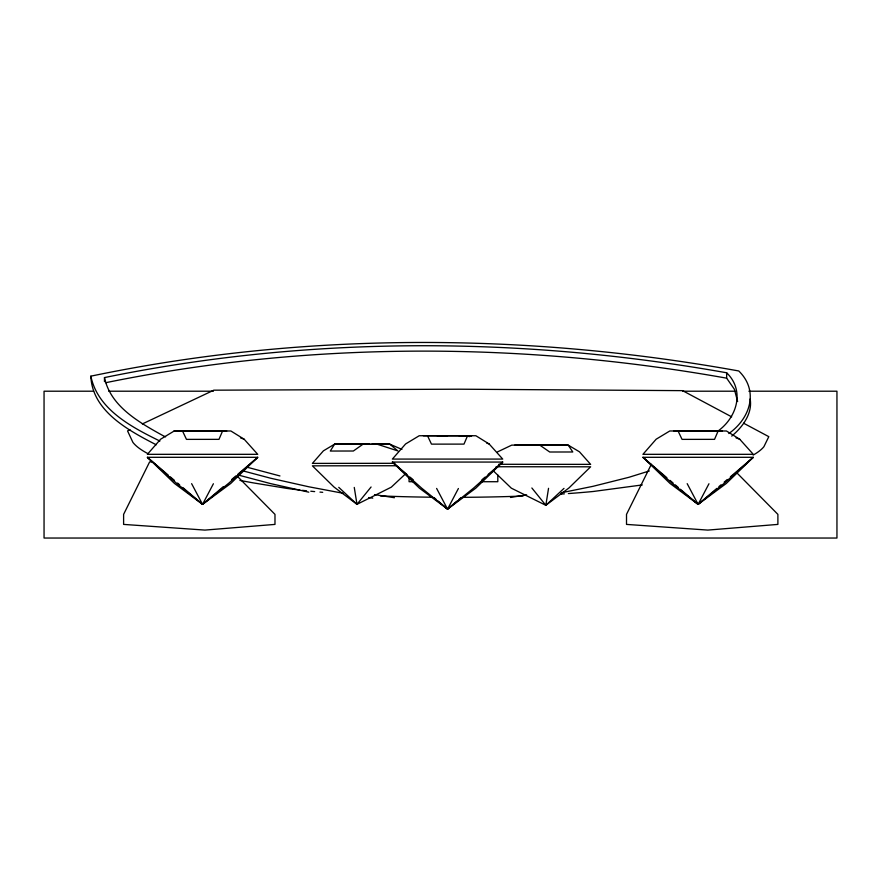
<?xml version="1.0" encoding="UTF-8"?>
<svg xmlns="http://www.w3.org/2000/svg" width="881" height="881" viewBox="0 0 881 881"><rect width="100%" height="100%" fill="white"/><g stroke="black" fill="none" stroke-linecap="round" stroke-linejoin="round"><path stroke-width="1.32" d="M728.818 433.54C750.083 418.596 759.279 390.933 738.763 370.967C525.34 332.445 303.427 331.796 90.853 376.165C92.219 411.284 128.703 430.534 156.223 444.784M104.465 381.627L104.476 377.586C308.691 335.639 521.662 336.234 726.66 372.784C745.436 390.878 736.659 418.222 717.145 431.635M737.639 401.516L734.358 389.215L726.649 378.169L726.66 372.784M492.931 470.465L511.321 488.162L545.835 505.298L548.544 488.316M651.323 464.342L626.512 514.372L626.512 524.404L707.828 530.087L777.89 524.404L777.89 514.372L736.351 472.337M213.4 483.746L202.553 504.361L174.482 483.471L147.38 457.305L257.715 457.305L230.712 483.482L202.553 504.361L176.519 483.251L147.38 457.305L168.194 475.068M458.395 488.503L447.548 509.119L419.477 488.217L392.375 462.062L502.721 462.062L475.707 488.239L447.548 509.119L421.514 488.008L392.375 462.062L406.956 474.496M708.963 483.746L698.115 504.361L670.045 483.471L642.943 457.305L753.277 457.305L726.274 483.482L698.115 504.361L672.082 483.251L642.943 457.305L666.884 477.733M396.098 465.741L312.392 465.84L333.998 487.017L356.992 504.328L371.077 486.995M731.737 436.106C742.507 427.131 752.627 413.674 750.183 398.972M405.194 474.143L391.307 487.16L356.992 504.328L338.756 487.347M531.86 487.986L545.835 505.298L563.983 488.393M223.367 486.609L202.553 504.361L182.774 487.49M231.692 479.506L235.855 475.949M237.936 474.176L257.715 457.305L228.73 483.229L202.553 504.361L191.618 483.658M456.92 501.135L447.548 509.119L438.176 501.135M459.001 499.351L461.082 497.578M481.896 479.826L485.024 477.161M488.14 474.496L502.721 462.062L473.725 487.986L447.548 509.119L436.613 488.415M716.848 488.382L698.115 504.361L680.418 489.274M718.929 486.609L721.01 484.836M724.138 482.171L727.254 479.506M730.382 476.841L753.277 457.305L724.292 483.229L698.115 504.361L687.18 483.658M545.835 505.298L568.939 487.964L590.633 466.809L496.069 466.743M174.218 430.985L160.595 439.212L147.38 454.321L257.715 454.321L244.169 439.234L230.877 430.985L174.218 430.985L177.477 430.985M497.435 451.942L511.74 445.125L568.234 445.125L579.467 451.821L590.633 464.364L498.734 464.287M130.014 429.763L127.558 430.93L132.888 442.339A796.831 90.611 0 0 0 148.371 453.858M142.337 423.948L213.808 390.184L459.32 389.204L682.555 390.646L731.671 416.845M649.33 470.95L628.935 477.293L593.012 486.323L561.34 492.754M105.775 382.695C309.594 341.057 522.092 341.685 726.649 378.169M510.484 497.468L526.64 494.836M642.304 484.924L593.32 491.477A215.845 24.547 0 0 1 568.388 493.558M394.82 463.307L312.392 463.395L323.393 450.852L334.593 444.156L389.798 444.156L401.945 449.398M221.968 430.985L182.51 430.985L186.475 439.377L218.973 439.355L222.585 430.985L226.736 431.018L178.369 430.985M709.668 431.007L717.53 430.985M459.111 435.765L466.963 435.743L469.43 436.657M192.223 430.996L202.553 430.985M687.786 430.996L698.115 430.985M437.218 435.754L447.548 435.743M339.78 444.167L345.495 444.156M540.615 445.125L514.724 445.125M93.606 391.208L44.05 391.208L44.05 538.038L836.95 538.038L836.95 391.208L748.85 391.208M108.748 391.208L213.367 391.208M682.775 391.208L735.084 391.208M548.378 445.136L557.332 445.125M413.321 481.72L409.07 481.72L409.07 477.711M481.202 481.72L497.809 481.72L497.809 475.035M673.932 430.985L722.299 431.018L718.147 430.985L714.535 439.355L682.037 439.377L678.073 430.985M423.365 435.743L471.731 435.776L467.58 435.743L463.979 444.112L431.47 444.134L427.516 435.743M371.705 444.156L389.798 444.156L397.871 450.918L377.035 444.156M532.829 445.125L568.234 445.125L572.793 451.986L549.711 452.008L539.778 445.125M152.38 461.93L149.627 461.897L123.604 514.372L123.604 524.404L204.921 530.087L274.982 524.404L274.982 514.372L237.308 476.247M374.513 494.593L394.424 497.732M368.71 497.512L372.784 498.15M343.116 493.272L308.802 486.786L270.687 478.24L243.42 470.994M308.791 492.171L270.676 483.625L238.222 475.013M246.999 467.194L279.96 475.949M736.031 437.857L739.732 439.234L753.277 454.321L642.943 454.321L656.158 439.212L669.78 430.985L726.44 430.985L739.732 439.234M486.697 443.077L489.164 443.991L502.721 459.078L392.375 459.078L405.59 443.969L419.213 435.743L475.883 435.743L489.164 443.991M240.469 437.857L244.169 439.234M165.617 436.855L163.227 435.765C139.374 422.495 110.566 406.604 104.476 377.586M159.89 441.062C131.809 427.219 97.769 409.654 90.853 376.165M743.652 423.243L768.805 436.668L763.915 446.689A708.401 80.556 0 0 1 753.167 455.081M670.012 480.387L673.128 483.052M675.209 484.836L678.337 487.49M410.072 477.161L413.2 479.826M434.014 497.578L436.095 499.351M170.275 476.841L174.449 480.387M177.566 483.052L179.647 484.836M354.261 487.424L356.992 504.328M564.358 493.845A215.845 24.547 0 0 1 560.503 494.098M523.094 496.025A215.845 24.547 0 0 1 463.274 497.313M431.822 497.214A215.845 24.547 0 0 1 380.361 495.893M322.699 492.325A215.845 24.547 0 0 1 319.979 492.094M314.671 491.598A215.845 24.547 0 0 1 310.784 491.224M306.555 490.783A215.845 24.547 0 0 1 302.425 490.343M299.727 490.034A215.845 24.547 0 0 1 286.986 488.426L253.376 482.898A796.831 90.611 0 0 1 239.907 480.387M334.593 444.156L330.287 451.039L353.369 451.017L363.049 444.156L369.998 444.189L334.593 444.156"/></g></svg>
